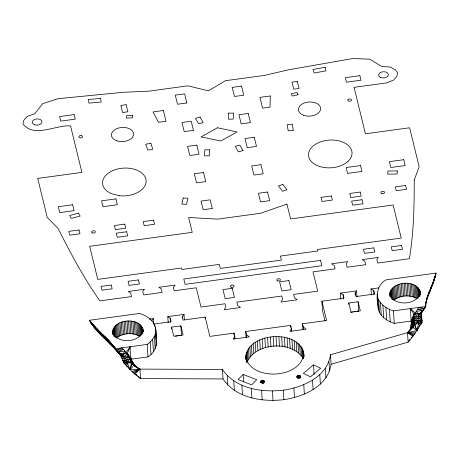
<?xml version="1.0" encoding="UTF-8"?>
<svg xmlns="http://www.w3.org/2000/svg" width="459" height="459" viewBox="0 0 459 459"><rect width="100%" height="100%" fill="white"/><g stroke="black" fill="none" stroke-linecap="round" stroke-linejoin="round"><path stroke-width="0.69" d="M89.436 320.273C95.197 332.046 108.714 337.399 114.853 348.817L121.939 347.847C125.267 351.491 128.795 354.709 131.022 359.196L147.97 356.884C158.527 350.751 157.328 337.612 155.463 327.296C153.484 320.015 146.455 315.62 139.662 313.434L89.436 320.273L119.765 353.694L123.844 363.029L130.161 369.667L139.938 369.105L222.443 369.466C235.559 388.756 261.716 392.697 283.335 390.179C303.066 387.281 327.296 376.896 330.503 354.75L407.523 332.672L410.937 329.086C411.712 322.356 410.61 315.373 410.392 308.574L415.177 313.136L418.832 313.99L421.511 312.935L425.78 306.48C425.734 299.641 429.045 293.267 431.552 287.047M421.896 311.931L421.465 314.49L422.165 322.413L413.679 335.282L408.12 342.144L331.1 364.222C327.892 386.369 303.663 396.754 283.932 399.657C262.307 402.17 236.156 398.228 223.04 378.939L222.443 369.466M424.3 308.173L425.78 306.48L418.688 307.438L415.177 313.136L414.024 314.312L413.525 316.32L411.178 321.048L394.229 323.354C386.57 321.013 378.262 315.287 378.009 306.503C376.254 296.445 376.219 285.825 385.824 279.915L436.05 273.076L432.86 283.943L429.509 291.752L433.187 282.761L435.7 274.557M421.259 322.889L421.144 323.979L418.637 323.584L414.689 324.375L412.974 327.37L407.523 332.672L408.12 342.144L409.91 339.339M425.877 301.861L425.912 302.865L427.398 297.478L430.617 289.25M115.169 348.151L114.285 347.142L114.153 347.595L116.001 349.838L121.084 354.962M156.249 345.828L155.463 333.354L155.831 330.314M425.677 305.487C425.08 309.343 421.741 311.799 418.832 313.99C418.023 317.949 417.77 322.396 419.721 326.074L418.82 326.797M90.888 322.166L90.813 322.763L92.121 324.524L98.708 332.517L120.665 354.629L116.609 349.861M421.115 317.267L421.465 314.49L418.574 314.863L421.511 316.257L421.115 317.267L421.626 318.053L414.282 318.357L413.679 317.68L413.525 316.32L421.907 320.021L421.551 321.208M245.949 359.443C244.136 331.197 303.388 327.778 304.013 356.58M245.823 357.412C251.624 381.825 301.999 378.56 303.801 353.195M112.971 334.238C110.619 318.185 142.606 315.832 143.197 331.788M420.22 291.958C418.677 305.625 392.095 307.1 389.88 293.221C392.944 280.34 418.51 279.307 420.306 293.353M432.636 283.857L433.365 281.706L432.562 283.863M139.869 377.591L140.534 378.577L134.005 373.362L130.161 369.667L131.435 362.943L127.373 353.338L130.241 346.717C129.903 354.801 130.958 365.972 139.938 369.105L140.534 378.577L223.04 378.939M429.498 291.413L434.002 280.374M260.752 381.366C263.678 386.501 266.467 377.315 260.752 381.366L260.844 382.772M296.95 376.437C299.87 381.572 302.659 372.387 296.95 376.437L297.036 377.843M411.086 337.83L412.928 336.275L407.523 332.672L409.996 330.004L411.057 325.574L414.184 316.733L414.024 314.312L410.392 308.574M124.01 362.289L123.844 363.029L131.435 362.943L133.655 365.404L139.938 369.105L134.906 374.131L137.103 375.462L135.812 374.102M421.178 314.306L421.351 312.688M435.545 275.549L433.606 281.172M377.223 294.03C377.476 302.82 385.784 308.54 393.449 310.886L418.688 307.438L424.569 308.396L417.409 309.383L423.341 310.307L422.291 311.73L418.832 313.99L414.024 314.312L412.498 318.236L412.928 321.042L414.368 320.457L421.987 320.893L418.637 323.584L416.921 330.623L407.523 332.672L413.679 335.282L412.601 335.919M421.511 316.257L414.184 316.733C414.431 320.313 412.383 323.721 412.974 327.37L416.921 330.623L418.132 327.737M432.034 285.67L432.361 284.402L431.592 285.727M421.987 320.893L414.534 322.78L411.057 325.574L413.525 316.32M434.203 279.824L435.591 275.228M127.912 366.712L126.724 365.966L127.459 363.23L126.397 360.246L123.391 355.054L122.731 354.308L117.797 351.91L114.853 348.817L117.86 351.537M128.285 367.206L130.161 369.667L131.899 363.436L131.842 361.904L129.025 357.2L127.373 353.338L122.731 354.308L119.965 353.992L116.328 350.366L114.475 347.859M426.388 299.727L426.394 301.001L426.818 299.492M426.411 301.093L425.912 302.865L426.199 302.102M434.329 279.571L434.748 278.091M246.839 362.639C255.411 342.374 291.66 340.079 303.244 358.536M427.036 298.677L426.876 299.205L426.881 298.258L426.52 298.803L427.352 296.916M431.42 286.686L430.221 289.583M425.722 303.68L426.084 302.561M426.394 301.001L426.577 300.433M427.277 297.88L427.616 296.818M433.566 281.12L434.375 278.785L433.87 279.789M427.398 297.478L428.035 295.665M428.333 294.81L427.163 297.633M436.05 273.076L435.763 273.88L435.947 273.604M121.486 355.868L118.715 352.248L120.975 355.077L116.328 350.366L121.91 347.859L147.184 344.416C150.971 341.674 154.258 337.967 155.463 333.354M427.627 296.313L429.257 292.452M435.052 277.173L435.287 275.859L434.799 276.897M430.582 288.436L431.471 287.277L433.021 283.186M427.547 296.416L430.393 289.784M427.65 295.877L431.391 287.454M428.563 294.202L430.106 290.467M431.655 286.112L432.361 284.402M428.373 293.433L429.228 291.947L428.436 293.846L429.245 292.274M411.178 321.048L414.024 314.312L421.626 318.053M422.452 311.07L423.691 309.182M427.209 297.025L429.601 291.792M115.243 349.133L115.375 348.851L116.666 350.435L116.838 350.108M428.379 293.685L429.228 291.947M412.928 321.042L414.282 318.357L418.218 320.508L421.907 320.021M427.943 295.412L428.717 293.903M412.566 319.791L413.679 317.68M411.057 325.574L413.662 320.807L416.921 330.623L414.322 324.978L413.066 323.612L409.996 330.004L412.974 327.37L411.31 327.336L412.916 325.649L414.322 324.978L414.282 318.357M168.189 322.729L167.805 316.612L184.025 314.404L182.234 316.641L183.078 320.107L205.162 317.1L209.878 336.39L233.97 333.108L234.744 336.286L233.166 339.092L249.357 336.889L246.517 334.68L245.743 331.501L290.748 325.374L291.695 331.26M291.522 328.552L289.91 331.369L306.101 329.16L303.296 326.951L302.521 323.773L326.613 320.491L321.897 301.202L343.98 298.195L343.131 294.73L340.4 293.112L340.785 299.228M122.731 354.308L124.877 351.078L117.797 351.91L119.03 353.023L122.731 354.308L126.105 352.501L130.241 346.717M355.26 295.085L355.128 293.049L356.62 290.903L340.4 293.112M93.745 326.079L94.084 326.992L99.695 333.492L117.86 351.382L106.241 340.056L97.692 330.985L107.498 341.272L97.756 331.387M430.594 289.451L429.974 290.077M102.173 333.968L101.169 334.852L104.589 338.421M151.619 320.807L153.404 318.569L149.169 319.148M130.161 369.667L133.655 365.404L134.367 365.048L136.369 367.263L130.419 359.374L129.926 359.185L126.397 360.246L123.293 361.566L127.459 363.23L130.161 369.667L130.695 369.145M123.293 361.566L130.855 361.405L133.276 363.402L129.025 357.2L126.397 360.246L122.955 360.728L123.66 361.767M123.391 355.054L120.751 355.432L121.916 357.039L119.965 353.992L123.391 355.054L121.537 357.102L128.354 355.656L133.276 363.402M243.161 374.452L238.037 379.541L251.601 384.837L256.73 379.748L243.161 374.452L243.631 381.894M122.174 357.968L122.283 358.812L127.373 353.338L131.022 359.196M129.926 359.185L126.896 361.767L131.435 362.943M313.48 364.876L303.29 373.408L310.491 376.816L320.68 368.284L313.48 364.876L314.076 374.355M139.094 323.847L139.88 336.401C132.76 332.19 122.851 332.844 116.437 338.111L115.645 325.557M393.592 300.37C400.007 295.108 409.916 294.449 417.042 298.66L416.25 286.106M425.367 304.799L425.768 304.466M134.005 373.362L139.938 369.105L133.655 365.404L131.842 361.904L134.367 365.048L131.899 363.436L130.855 361.405L130.258 358.227L128.336 355.151L128.354 355.656L122.955 360.728L123.465 360.407M418.574 314.863L421.511 312.935M414.689 324.375L418.47 322.069L414.368 320.457M90.325 322.023L97.44 330.876L95.908 328.833M92.121 324.524C94.124 327.697 97.537 329.35 99.551 332.471L100.251 332.155M125.043 364.297L127.459 363.23M418.637 323.584L422.165 322.413M129.025 357.2L122.283 358.812M132.049 371.474L139.938 369.105L133.099 372.524L132.565 371.457M423.175 310.353L416.21 311.409L418.832 313.99M89.964 321.007L90.813 322.763L95.908 328.684L96.717 328.518M371.406 295.057L371.021 288.94L378.778 287.885M153.834 324.083L171.069 321.736L170.214 318.225L167.805 316.612M171.557 327.129L180.857 325.867L183.084 334.978L173.783 336.229L171.557 327.129L171.689 329.166M348.783 302.997L358.083 301.735L360.304 310.829L351.015 312.114L348.783 302.997L348.869 304.357M175.476 336.177L177.472 335.908M178.798 335.73L180.789 335.454M350.71 312.321L352.701 312.045M354.032 311.868L356.023 311.598M357.354 311.414L358.68 311.236L358.083 301.735M116.328 350.366L123.442 349.414L117.906 351.915M103.223 334.978L106.941 338.57L114.32 347.142L102.638 334.41M415.303 332.907L407.523 332.672L414.431 334.221M97.05 328.931L97.308 329.631L97.767 329.654M92.81 325.293L94.359 326.102M91.008 322.803L95.942 329.287L93.573 326.303L95.036 327.818M104.962 336.608L105.708 337.887L106.436 338.065M118.336 351.594L119.22 352.541L118.537 352.271L120.39 353.946L109.362 343.137C110.556 345.202 113.281 344.95 114.285 347.142L107.389 339.413M371.021 288.94L373.746 290.564L374.601 294.024L355.989 296.56L355.128 293.049M95.529 328.753C101.439 335.856 109.936 340.446 115.002 348.306L106.941 338.57M115.209 348.433L113.729 347.532L97.692 330.985M92.311 323.842L91.077 322.453M81.84 135.738L82.522 136.937A1.893 1.211 -3.6 0 1 80.991 137.878L80.268 137.889A1.83 1.165 -3.6 0 1 79.046 136.306A1.83 1.165 -3.6 0 1 81.794 135.761M97.44 330.876L95.415 328.432C100.177 334.909 106.471 340.113 112.598 345.139L110.602 342.879L102.437 336.2M100.596 332.494C105.501 339.362 111.485 345.633 117.894 351.124M106.241 340.056L101.462 334.863L117.711 351.514C111.818 345.26 106.643 338.656 99.695 333.492L98.283 330.101M98.22 331.771L102.099 335.885L98.708 332.517L97.308 329.631M113.172 346.534L106.19 339.654M103.768 336.16L112.575 345.145M138.084 376.351L140.534 378.577M114.75 348.599L117.16 350.825M112.742 346.505L107.395 340.601M94.806 326.561C98.037 332.614 103.608 336.992 108.37 341.8L107.934 340.446L101.628 334.244M99.551 332.471L106.39 339.689L106.471 339.287L103.223 336.177M107.624 339.293L110.751 343.504L115.203 348.249M121.084 354.979L115.02 348.708L120.895 354.922L116.058 349.477L117.825 351.198M118.198 352.036L120.975 355.036M105.972 339.643L111.313 344.916M106.947 340.389L110.384 343.963M112.713 345.231L115.02 348.203M103.998 337.394L108.984 342.764M118.124 351.95L121.411 355.977L118.198 351.933M114.193 347.262L115.02 348.14M118.164 351.996L120.86 354.887M119.03 353.023L118.651 352.3L119.828 353.619M102.919 336.378L106.19 339.941L105.863 339.482M115.157 348.163L112.989 345.627M108.559 340.262L109.38 341.163M118.238 351.806L121.004 355.048M97.406 330.595L96.82 329.809L97.669 330.755M107.934 340.446L105.708 337.887M102.099 335.885L99.815 333.2M101.904 335.363L103.659 337.342L102.598 335.994M120.258 354.176L121.084 355.14M91.57 323.532L93.309 325.569M96.82 329.809L97.675 330.836M115.089 348.197L113.017 345.627M98.215 331.828L98.983 332.775M98.96 332.368L99.844 333.458M118.215 351.663L119.77 353.751L118.651 352.3M113.373 346.172L114.934 348.301M117.045 350.274L117.906 351.387M108.444 342.127L106.964 340.119M97.342 330.922L97.56 331.209L95.908 328.684M119.965 353.992L121.411 355.977M110.751 343.504L111.933 345.191M110.573 342.552L111.491 343.877L111.244 343.372M111.709 343.946L112.765 345.501L112.386 344.829M422.091 311.431L422.291 311.73M128.336 355.151L130.258 358.227M128.95 356.448L130.735 359.466M120.751 355.432L121.893 357.463M112.885 332.844C117.934 344.543 141.286 342.81 143.065 329.694M109.982 341.846L110.2 342.328M126.225 364.876L126.724 365.966M93.034 324.622L93.625 325.959M109.058 341.353L109.248 341.875M325.024 321.019L322.493 310.697L321.897 301.202M156.324 340.366L156.611 342.781M373.746 290.564L374.01 294.638M420.065 291.017L420.197 293.112M420.088 293.852L420.174 295.246M419.767 290.099L420.071 294.982M419.325 289.21L419.761 296.187M418.746 288.361L419.274 296.726M418.034 287.552L418.654 297.317M417.202 286.8L417.902 297.96M415.188 285.481L415.98 298.034M414.029 284.93L414.821 297.478M412.784 284.454L413.576 297.007M411.471 284.064L412.262 296.612M410.088 283.754L410.88 296.307M408.659 283.542L409.451 296.095M407.196 283.415L407.988 295.969M405.71 283.387L406.502 295.94M404.224 283.45L405.016 295.998M402.738 283.605L403.53 296.153M401.281 283.846L402.073 296.399M399.852 284.184L400.644 296.738M398.481 284.603L399.273 297.157M397.173 285.102L397.964 297.656M395.933 285.682L396.725 298.235M394.792 286.33L395.583 298.884M393.742 287.047L394.533 299.601M392.801 287.822L393.552 299.675M393.449 310.886L394.229 323.354M391.98 288.642L392.686 299.802M391.286 289.509L391.9 299.268M390.724 290.409L391.206 298.08M390.299 291.333L390.649 296.91M390.018 292.274L390.282 296.457M389.88 293.221L390.127 296.503M389.932 294.867L390.018 296.262M389.461 309.372L390.248 321.845M385.916 307.478L386.702 319.946M382.892 305.241L383.678 317.714M380.465 302.722L381.251 315.19M378.686 299.968L379.473 312.436M377.596 297.048L378.382 309.515M356.62 290.903L357.004 297.019M343.131 294.73L343.389 298.809M330.503 354.75L331.1 364.222M328.965 361.721L329.562 371.193M325.351 368.445L325.947 377.918M319.791 374.664L320.388 384.137M312.504 380.138L313.101 389.611M303.296 326.951L303.468 329.66M302.521 323.773L302.906 329.86M303.818 355.014L303.904 356.368M303.502 351.393L303.801 356.132M303.554 356.838L303.64 358.192M302.929 349.632L303.485 358.433M302.085 347.928L302.682 357.4M303.766 384.653L304.363 394.132M300.978 346.293L301.574 355.765M299.618 344.743L300.215 354.216M300.289 375.984L300.381 377.39M298.023 343.292L298.62 352.77M300.077 375.806L300.163 377.212M299.807 375.669L299.939 377.774M299.498 375.56L299.629 377.671M299.159 375.496L299.337 378.308M298.803 375.479L298.981 378.291M298.448 375.502L298.625 378.314M296.198 341.961L296.795 351.433M298.098 375.577L298.23 377.682M297.776 375.686L297.908 377.791M297.489 375.835L297.621 377.941M297.248 376.013L297.38 378.124M297.065 376.219L297.157 377.625M294.173 340.756L294.77 350.234M291.958 339.694L292.555 349.167M290.788 326.051L290.874 327.405M293.921 388.05L294.512 397.523M289.583 338.782L290.174 348.255M287.059 338.025L287.655 347.503M284.419 337.44L285.016 346.912M281.688 337.026L282.285 346.499M283.335 390.179L283.932 399.657M278.888 336.786L279.485 346.258M276.054 336.722L276.651 346.195M273.203 336.843L273.799 346.315M270.368 337.135L270.965 346.608M272.422 390.976L273.019 400.449M267.58 337.606L268.176 347.079M264.86 338.249L265.457 347.721M262.232 339.052L262.829 348.524M264.097 380.913L264.183 382.318M263.885 380.735L264.017 382.846M263.615 380.591L263.747 382.703M263.305 380.488L263.483 383.299M262.967 380.425L263.145 383.236M262.611 380.408L262.789 383.219M259.731 340.016L260.322 349.488M262.255 380.431L262.428 383.242M261.905 380.505L262.083 383.311M261.584 380.614L261.716 382.72M261.297 380.763L261.429 382.869M261.056 380.941L261.142 382.347M261.607 390.397L262.204 399.869M260.873 381.148L260.964 382.554M257.367 341.123L257.964 350.596M255.175 342.368L255.772 351.841M253.179 343.739L253.77 353.212M251.383 345.22L251.98 354.692M249.816 346.797L250.407 356.27M251.291 388.469L251.888 397.947M248.485 348.456L249.082 357.934M246.517 334.68L246.69 337.388M247.412 350.183L248.009 359.661M245.743 331.501L246.127 337.594M246.603 351.961L247.2 361.434M246.69 360.969L246.776 362.323M246.064 353.769L246.535 361.21M245.806 355.593L246.058 359.649M241.887 385.267L242.484 394.746M234.744 336.286L234.916 338.994M233.97 333.108L234.096 335.139M233.74 380.918L234.337 390.391M227.176 375.582L227.773 385.055M205.162 317.1L205.248 318.454M184.025 314.404L184.369 319.837M182.234 316.641L182.321 317.995M180.857 325.867L181.454 335.363M170.214 318.225L170.473 322.304M155.463 327.296L155.681 330.755M155.813 332.838L156.163 338.381M154.385 324.375L154.517 326.452M153.404 318.569L153.748 324.008M154.385 336.355L155.171 348.829M152.618 339.247L153.404 351.714M150.196 341.949L150.982 354.423M147.184 344.416L147.97 356.884M142.91 328.759L143.082 331.547M142.611 327.841L142.915 332.723M142.17 326.951L142.565 333.228M141.59 326.102L142.072 333.773M140.879 325.293L141.492 335.059M140.047 324.542L140.747 335.695M138.033 323.222L138.825 335.776M136.874 322.666L137.666 335.219M135.629 322.189L136.421 334.743M134.315 321.799L135.101 334.353M132.932 321.495L133.724 334.049M131.504 321.277L132.295 333.831M130.04 321.157L130.832 333.71M128.554 321.122L129.346 333.676M127.068 321.185L127.854 333.739M125.582 321.34L126.374 333.894M124.125 321.587L124.911 334.141M122.696 321.92L123.488 334.473M121.325 322.338L122.117 334.892M120.017 322.843L120.803 335.397M118.778 323.423L119.57 335.977M117.636 324.071L118.422 336.625M116.586 324.783L117.378 337.336M114.825 326.378L115.53 337.537M114.13 327.244L114.744 337.009M113.568 328.145L114.096 336.51M113.143 329.069L113.493 334.645M113.184 333.762L113.275 335.156M112.862 330.01L113.166 334.892M112.725 330.962L112.862 333.997M414.219 180.135C414.276 206.384 413.731 232.776 409.388 258.721L377.717 263.064L376.862 259.564L378.354 257.419L362.134 259.628L364.865 261.246L365.708 264.7L347.096 267.236L346.241 263.736L347.733 261.59L331.507 263.799L334.244 265.411L335.087 268.865L313.004 271.871L317.72 291.138L293.628 294.42L294.403 297.598L297.208 299.813L281.017 302.016L282.629 299.205L281.855 296.026L236.85 302.154L237.624 305.333L240.464 307.536L224.273 309.739L225.851 306.933L225.076 303.755L200.985 307.071L196.268 287.77L174.185 290.782L173.341 287.323L175.137 285.091L158.912 287.3L161.321 288.912L162.182 292.412L143.564 294.948L142.72 291.494L144.51 289.256L128.29 291.465L130.7 293.083L131.555 296.583L99.878 300.863C83.802 278.12 70.675 253.466 58.19 228.611L47.243 217.405L37.713 178.413L81.914 172.395L70.56 125.938C56.09 124.573 34.132 138.4 22.95 123.901L23.65 120.47L27.156 116.483L34.769 113.746L42.716 103.665L58.132 98.674L123.282 92.288L148.951 91.152L187.857 85.822L208.461 90.853L225.358 80.715L264.275 75.448L288.831 69.745L352.799 58.551L369.593 59.154L381.796 66.498L390.213 67.048L395.377 69.854L397.655 72.883L396.719 76.533L393.747 79.964L386.914 82.861L354.078 87.336L365.433 133.793L409.629 127.774L419.159 166.766L414.219 180.135M270.282 95.983L270.058 107.096L262.571 108.158L259.932 97.342L270.282 95.983M397.293 170.926L397.167 173.972L387.723 174.168L387.975 171L397.293 170.926M209.562 149.789L209.31 155.831L204.375 155.853L204.806 149.886L209.562 149.789M228.72 113.143L228.467 119.191L233.224 119.093L233.654 113.121L228.72 113.143M347.859 99.901L348.088 100.779A1.893 1.211 -3.6 0 0 349.97 101.255L350.647 101.072A1.83 1.165 -3.6 0 0 351.037 99.27A1.83 1.165 -3.6 0 0 348.215 99.488L347.859 99.901M183.187 197.995L181.793 204.077L186.561 204.353L187.966 198.265L183.187 197.995M347.847 161.499L344.996 163.633L341.588 165.401A21.802 13.896 -3.6 0 1 308.758 156.869A21.802 13.896 -3.6 0 1 335.431 140.23A21.802 13.896 -3.6 0 1 347.847 161.499M217.486 127.774L201.105 136.88L220.722 141.016L237.114 131.974L217.486 127.774M282.79 184.432L278.447 185.947L282.641 191.265L286.973 189.756L282.79 184.432M286.932 204.094L260.569 213.28L217.623 219.127L188.609 217.486L192.235 232.334L89.677 246.299L97.767 279.405L181.483 268.004L181.844 269.49L219.31 264.384L220.297 268.417L281.384 260.104L280.397 256.07L317.863 250.97L317.502 249.484L401.212 238.089L393.122 204.978L290.564 218.943L286.932 204.094M200.055 117.045L195.425 118.33L198.649 123.798L203.148 122.633L200.055 117.045M243.035 150.592L238.405 151.872L235.312 146.283L239.81 145.119L243.035 150.592M78.42 213.154L69.665 215.541L71.225 218.352L80.153 216.046L78.42 213.154M298.063 94.738L292.228 96.051L291.201 93.791L297.042 92.5L298.063 94.738M325.104 67.289L312.94 69.51L314.134 73.021L326.045 70.847L325.104 67.289M150.85 143.311L145.675 144.212L147.792 150.087L152.767 149.261L150.85 143.311M163.375 110.487L153.048 111.944L158.51 122.283L166.02 121.302L163.375 110.487M212.27 208.461L203.159 209.746L201.042 201.082L210.165 199.843L212.27 208.461M186.773 102.959L177.524 104.245L175.281 95.133L184.633 93.865L186.773 102.959M193.463 130.333L184.208 131.613L181.971 122.507L191.225 121.233L193.463 130.333M254.246 137.304L244.991 138.589L247.235 147.689L256.489 146.41L254.246 137.304M260.936 164.678L251.681 165.957L253.925 175.057L263.179 173.783L260.936 164.678M241.526 86.114L232.179 87.388L234.474 96.465L243.74 95.225L241.526 86.114M126.156 104.698L120.837 105.427L122.57 112.518L127.889 111.795L126.156 104.698M297.329 81.392L292.016 82.115L293.749 89.207L299.067 88.484L297.329 81.392M74.174 114.578L59.601 116.563L60.708 121.113L75.287 119.128L74.174 114.578M359.896 75.678L345.317 77.657L346.43 82.207L361.009 80.222L359.896 75.678M403.788 159.692L389.398 161.643L390.804 167.506L405.182 165.561L403.788 159.692M72.66 204.771L58.276 206.739L59.745 212.597L74.117 210.629L72.66 204.771M115.892 198.885L101.508 200.853L102.977 206.711L117.349 204.743L115.892 198.885M360.556 165.579L346.166 167.529L347.578 173.393L361.95 171.448L360.556 165.579M267.545 192.028L258.423 193.273L260.528 201.891L269.662 200.692L267.545 192.028M79.057 229.988L68.793 231.382L69.722 235.18L79.986 233.786L79.057 229.988M405.607 185.522L395.342 186.922L396.272 190.72L406.536 189.32L405.607 185.522M124.768 224.112L114.389 225.53L115.381 229.603L125.766 228.192L124.768 224.112M153.558 220.194L143.179 221.605L144.172 225.685L154.557 224.273L153.558 220.194M331.387 195.982L321.007 197.393L322.006 201.472L332.385 200.061L331.387 195.982M360.177 192.057L349.798 193.474L350.796 197.554L361.176 196.136L360.177 192.057M126.638 231.766L116.259 233.178L117.252 237.257L127.636 235.846L126.638 231.766M362.048 199.711L351.669 201.128L352.667 205.207L363.046 203.79L362.048 199.711M138.406 279.915L128.027 281.327L129.025 285.406L139.404 283.989L138.406 279.915M373.815 247.86L363.436 249.271L364.429 253.351L374.814 251.939L373.815 247.86M111.239 284.999L100.974 286.399L101.904 290.197L112.168 288.797L111.239 284.999M401.522 245.473L391.257 246.873L392.187 250.671L402.451 249.271L401.522 245.473M320.543 260.379L183.795 278.997L185.097 284.345L321.845 265.727L320.543 260.379M232.237 288.304L222.942 289.572L225.168 298.683L234.463 297.421L232.237 288.304M288.918 280.587L279.617 281.855L281.849 290.966L291.144 289.704L288.918 280.587M248.216 113.488L238.955 114.733L241.164 123.838L250.43 122.599L248.216 113.488M196.859 145.142L187.599 146.381L189.808 155.492L199.074 154.247L196.859 145.142M203.549 172.515L194.289 173.749L196.498 182.86L205.764 181.615L203.549 172.515M293.244 130.281L288.195 130.821L287.173 124.75L292.44 124.228L293.244 130.281M100.613 98.421L88.185 99.546L88.989 103.126L101.158 102.018L100.613 98.421M132.439 115.404L126.363 115.743L126.466 118.106L132.548 117.797L132.439 115.404M119.174 195.689L111.474 193.687A21.802 13.896 -3.6 0 1 113.023 170.513A21.802 13.896 -3.6 0 1 145.853 179.05A21.802 13.896 -3.6 0 1 119.174 195.689M231.319 287.231A1.819 1.159 -3.6 0 0 234.073 286.158A1.819 1.159 -3.6 0 0 231.382 285.223A1.819 1.159 -3.6 0 0 231.319 287.231M92.523 232.931A1.865 1.188 -3.6 0 0 95.346 231.835A1.865 1.188 -3.6 0 0 92.586 230.871A1.865 1.188 -3.6 0 0 92.523 232.931M380.729 77.508A4.865 3.104 -3.6 0 0 388.325 74.897A4.865 3.104 -3.6 0 0 381.377 72.12A4.865 3.104 -3.6 0 0 380.729 77.508M303.267 115.134A11.108 7.08 -3.6 0 0 320.6 109.185A11.108 7.08 -3.6 0 0 304.747 102.833A11.108 7.08 -3.6 0 0 303.267 115.134M277.666 280.919A1.819 1.159 -3.6 0 0 280.42 279.847A1.819 1.159 -3.6 0 0 277.729 278.911A1.819 1.159 -3.6 0 0 277.666 280.919M381.779 193.543A1.865 1.188 -3.6 0 0 384.602 192.447A1.865 1.188 -3.6 0 0 381.842 191.483A1.865 1.188 -3.6 0 0 381.779 193.543M34.677 124.768A4.865 3.104 -3.6 0 0 42.004 121.842A4.865 3.104 -3.6 0 0 34.746 119.386A4.865 3.104 -3.6 0 0 34.677 124.768M116.873 140.838A11.108 7.08 -3.6 0 0 133.598 134.166A11.108 7.08 -3.6 0 0 117.034 128.554A11.108 7.08 -3.6 0 0 116.873 140.838"/></g></svg>
